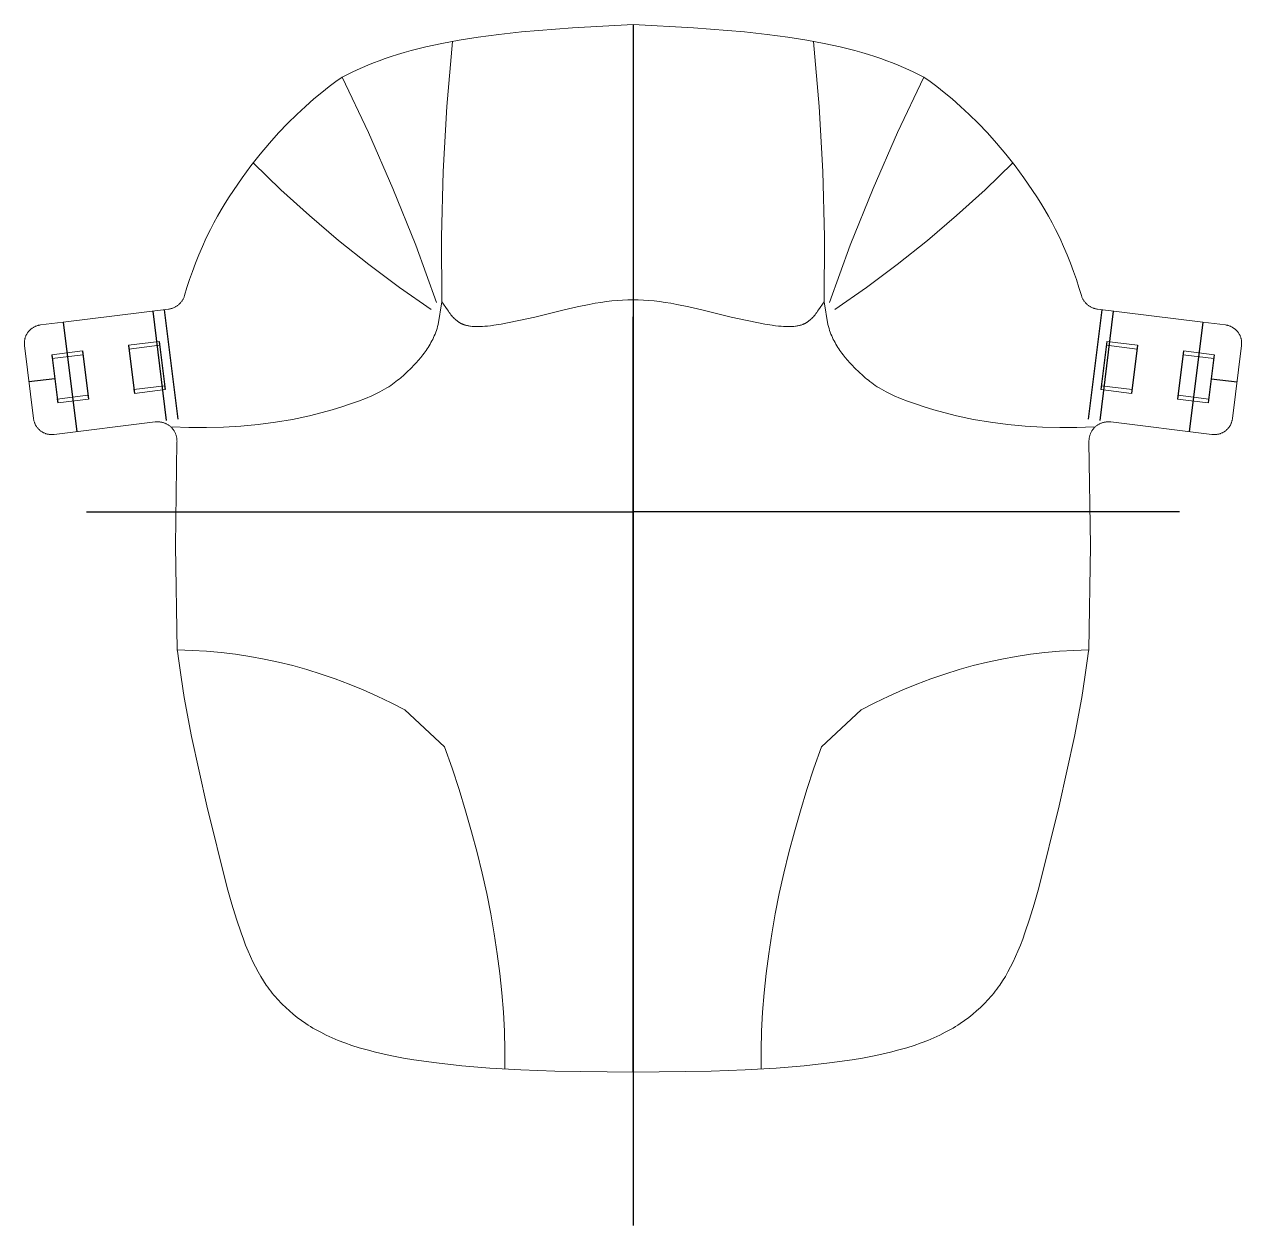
# Model space of a CAD drawing. Header units: millimetres. Extents: x 3958 to 4577, y -3023 to -2712.
# Drawn here: x 3958.2 to 4273.4, y -3023 to -2711.9 of the extents above; entities that cross this region are included whole.
import ezdxf

# ---------------------------------------------------------------- set-up
doc = ezdxf.new("R2010")
doc.units = ezdxf.units.MM
doc.header["$MEASUREMENT"] = 0
doc.layers.add('Default', color=6, linetype='Continuous', true_color=0xff00ff)
for name, color, linetype, lineweight, true_color in [('Layer 01', 1, 'Continuous', 0, 0xff0000), ('Layer 02', 3, 'Continuous', 0, 0x00ff00), ('Layer 03', 4, 'Continuous', 0, 0x00ffff)]:
    doc.layers.add(name, color=color, linetype=linetype, lineweight=lineweight, true_color=true_color)

msp = doc.modelspace()

# ---------------------------------------------------------------- linework, layer by layer
at = {"layer": 'Default'}
for p, q in [((4115.8, -2711.93), (4115.8, -3022.99)), ((3994.45, -2785.81), (3997.95, -2814.17)), ((4237.15, -2785.81), (4233.64, -2814.17)), ((3991.46, -2786.18), (3994.96, -2814.54)), ((4115.8, -2983.27), (4115.8, -2787.67)), ((4240.14, -2786.18), (4236.63, -2814.54)), ((3968.31, -2789.04), (3971.82, -2817.4)), ((4263.28, -2789.04), (4259.78, -2817.4)), ((3985.17, -2795.01), (3986.72, -2807.5)), ((3993.11, -2794.03), (3994.66, -2806.52)), ((4238.48, -2794.03), (4236.94, -2806.52)), ((4246.42, -2795.01), (4244.88, -2807.5)), ((3965.32, -2797.47), (3966.87, -2809.95)), ((3973.26, -2796.48), (3974.81, -2808.97)), ((4258.33, -2796.48), (4256.79, -2808.97)), ((4266.27, -2797.47), (4264.73, -2809.95)), ((3966.1, -2803.71), (3959.43, -2804.53)), ((4265.5, -2803.71), (4272.17, -2804.53)), ((3974.35, -2838.14), (4115.8, -2838.14)), ((3996.37, -2838.14), (4115.8, -2838.14)), ((4257.25, -2838.14), (4115.8, -2838.14)), ((4235.22, -2838.14), (4115.8, -2838.14))]:
    msp.add_line(p, q, dxfattribs=at)
at = {"layer": 'Layer 01'}
for p, q in [((4069.08, -2716.36), (4067.63, -2733.18)), ((4162.52, -2716.36), (4163.97, -2733.18)), ((4047.31, -2739.92), (4040.49, -2725.64)), ((4184.29, -2739.92), (4191.11, -2725.64)), ((4067.63, -2733.18), (4066.68, -2750.03)), ((4163.97, -2733.18), (4164.92, -2750.03)), ((4053.66, -2754.42), (4047.31, -2739.92)), ((4177.94, -2754.42), (4184.29, -2739.92)), ((4017.49, -2747.81), (4024.64, -2754.74)), ((4214.11, -2747.81), (4206.95, -2754.74)), ((4066.68, -2750.03), (4066.22, -2766.91)), ((4164.92, -2750.03), (4165.37, -2766.91)), ((4024.64, -2754.74), (4032.01, -2761.44)), ((4059.54, -2769.11), (4053.66, -2754.42)), ((4172.05, -2769.11), (4177.94, -2754.42)), ((4206.95, -2754.74), (4199.58, -2761.44)), ((4032.01, -2761.44), (4039.59, -2767.9)), ((4199.58, -2761.44), (4192.01, -2767.9)), ((4066.22, -2766.91), (4066.27, -2783.79)), ((4165.37, -2766.91), (4165.32, -2783.79)), ((4039.59, -2767.9), (4047.37, -2774.12)), ((4064.95, -2783.98), (4059.54, -2769.11)), ((4166.64, -2783.98), (4172.05, -2769.11)), ((4192.01, -2767.9), (4184.22, -2774.12)), ((4047.37, -2774.12), (4055.35, -2780.09)), ((4184.22, -2774.12), (4176.25, -2780.09)), ((4055.35, -2780.09), (4063.51, -2785.8)), ((4176.25, -2780.09), (4168.09, -2785.8)), ((4065.35, -2789.69), (4066.27, -2783.79)), ((4067.81, -2785.88), (4066.27, -2783.79)), ((4097.94, -2785.86), (4090.42, -2787.79)), ((4101.31, -2785.08), (4097.94, -2785.86)), ((4104.47, -2784.43), (4101.31, -2785.08)), ((4105.98, -2784.15), (4104.47, -2784.43)), ((4107.46, -2783.91), (4105.98, -2784.15)), ((4108.91, -2783.71), (4107.46, -2783.91)), ((4110.32, -2783.54), (4108.91, -2783.71)), ((4111.72, -2783.41), (4110.32, -2783.54)), ((4113.09, -2783.32), (4111.72, -2783.41)), ((4114.45, -2783.26), (4113.09, -2783.32)), ((4115.8, -2783.24), (4114.45, -2783.26)), ((4117.15, -2783.26), (4115.8, -2783.24)), ((4118.51, -2783.32), (4117.15, -2783.26)), ((4119.88, -2783.41), (4118.51, -2783.32)), ((4121.27, -2783.54), (4119.88, -2783.41)), ((4122.69, -2783.71), (4121.27, -2783.54)), ((4124.13, -2783.91), (4122.69, -2783.71)), ((4125.61, -2784.15), (4124.13, -2783.91)), ((4127.13, -2784.43), (4125.61, -2784.15)), ((4130.29, -2785.08), (4127.13, -2784.43)), ((4133.66, -2785.86), (4130.29, -2785.08)), ((4141.18, -2787.79), (4133.66, -2785.86)), ((4163.78, -2785.88), (4165.32, -2783.79)), ((4166.24, -2789.69), (4165.32, -2783.79)), ((4068.03, -2786.21), (4067.81, -2785.88)), ((4068.24, -2786.53), (4068.03, -2786.21)), ((4068.45, -2786.83), (4068.24, -2786.53)), ((4068.67, -2787.11), (4068.45, -2786.83)), ((4068.88, -2787.38), (4068.67, -2787.11)), ((4069.1, -2787.63), (4068.88, -2787.38)), ((4069.31, -2787.86), (4069.1, -2787.63)), ((4069.52, -2788.08), (4069.31, -2787.86)), ((4069.73, -2788.28), (4069.52, -2788.08)), ((4069.84, -2788.38), (4069.73, -2788.28)), ((4069.95, -2788.47), (4069.84, -2788.38)), ((4070.05, -2788.56), (4069.95, -2788.47)), ((4070.16, -2788.65), (4070.05, -2788.56)), ((4070.27, -2788.73), (4070.16, -2788.65)), ((4070.37, -2788.81), (4070.27, -2788.73)), ((4070.48, -2788.89), (4070.37, -2788.81)), ((4070.58, -2788.96), (4070.48, -2788.89)), ((4070.69, -2789.03), (4070.58, -2788.96)), ((4090.42, -2787.79), (4081.67, -2789.53)), ((4149.93, -2789.53), (4141.18, -2787.79)), ((4161.01, -2788.96), (4160.91, -2789.03)), ((4161.12, -2788.89), (4161.01, -2788.96)), ((4161.22, -2788.81), (4161.12, -2788.89)), ((4161.33, -2788.73), (4161.22, -2788.81)), ((4161.44, -2788.65), (4161.33, -2788.73)), ((4161.54, -2788.56), (4161.44, -2788.65)), ((4161.65, -2788.47), (4161.54, -2788.56)), ((4161.76, -2788.38), (4161.65, -2788.47)), ((4161.86, -2788.28), (4161.76, -2788.38)), ((4162.07, -2788.08), (4161.86, -2788.28)), ((4162.29, -2787.86), (4162.07, -2788.08)), ((4162.5, -2787.63), (4162.29, -2787.86)), ((4162.71, -2787.38), (4162.5, -2787.63)), ((4162.93, -2787.11), (4162.71, -2787.38)), ((4163.14, -2786.83), (4162.93, -2787.11)), ((4163.35, -2786.53), (4163.14, -2786.83)), ((4163.57, -2786.21), (4163.35, -2786.53)), ((4163.78, -2785.88), (4163.57, -2786.21)), ((4064.35, -2792.59), (4064.54, -2792.13)), ((4064.54, -2792.13), (4064.72, -2791.67)), ((4064.72, -2791.67), (4064.9, -2791.19)), ((4064.9, -2791.19), (4065.06, -2790.7)), ((4065.06, -2790.7), (4065.21, -2790.2)), ((4065.21, -2790.2), (4065.35, -2789.69)), ((4070.8, -2789.1), (4070.69, -2789.03)), ((4070.9, -2789.17), (4070.8, -2789.1)), ((4071.01, -2789.23), (4070.9, -2789.17)), ((4071.11, -2789.29), (4071.01, -2789.23)), ((4071.22, -2789.35), (4071.11, -2789.29)), ((4071.33, -2789.4), (4071.22, -2789.35)), ((4071.43, -2789.45), (4071.33, -2789.4)), ((4071.54, -2789.5), (4071.43, -2789.45)), ((4071.64, -2789.55), (4071.54, -2789.5)), ((4071.75, -2789.6), (4071.64, -2789.55)), ((4071.85, -2789.64), (4071.75, -2789.6)), ((4071.96, -2789.68), (4071.85, -2789.64)), ((4072.06, -2789.72), (4071.96, -2789.68)), ((4072.28, -2789.79), (4072.06, -2789.72)), ((4072.49, -2789.85), (4072.28, -2789.79)), ((4072.7, -2789.9), (4072.49, -2789.85)), ((4072.91, -2789.95), (4072.7, -2789.9)), ((4073.12, -2789.99), (4072.91, -2789.95)), ((4073.33, -2790.03), (4073.12, -2789.99)), ((4073.54, -2790.06), (4073.33, -2790.03)), ((4073.74, -2790.09), (4073.54, -2790.06)), ((4074.16, -2790.13), (4073.74, -2790.09)), ((4074.58, -2790.16), (4074.16, -2790.13)), ((4075.11, -2790.19), (4074.58, -2790.16)), ((4075.66, -2790.2), (4075.11, -2790.19)), ((4076.22, -2790.19), (4075.66, -2790.2)), ((4076.82, -2790.17), (4076.22, -2790.19)), ((4077.45, -2790.12), (4076.82, -2790.17)), ((4078.14, -2790.05), (4077.45, -2790.12)), ((4078.9, -2789.96), (4078.14, -2790.05)), ((4079.73, -2789.85), (4078.9, -2789.96)), ((4081.67, -2789.53), (4079.73, -2789.85)), ((4151.86, -2789.85), (4149.93, -2789.53)), ((4152.7, -2789.96), (4151.86, -2789.85)), ((4153.45, -2790.05), (4152.7, -2789.96)), ((4154.14, -2790.12), (4153.45, -2790.05)), ((4154.78, -2790.17), (4154.14, -2790.12)), ((4155.38, -2790.19), (4154.78, -2790.17)), ((4155.94, -2790.2), (4155.38, -2790.19)), ((4156.48, -2790.19), (4155.94, -2790.2)), ((4157.02, -2790.16), (4156.48, -2790.19)), ((4157.43, -2790.13), (4157.02, -2790.16)), ((4157.85, -2790.09), (4157.43, -2790.13)), ((4158.06, -2790.06), (4157.85, -2790.09)), ((4158.27, -2790.03), (4158.06, -2790.06)), ((4158.48, -2789.99), (4158.27, -2790.03)), ((4158.69, -2789.95), (4158.48, -2789.99)), ((4158.9, -2789.9), (4158.69, -2789.95)), ((4159.11, -2789.85), (4158.9, -2789.9)), ((4159.32, -2789.79), (4159.11, -2789.85)), ((4159.53, -2789.72), (4159.32, -2789.79)), ((4159.64, -2789.68), (4159.53, -2789.72)), ((4159.74, -2789.64), (4159.64, -2789.68)), ((4159.85, -2789.6), (4159.74, -2789.64)), ((4159.95, -2789.55), (4159.85, -2789.6)), ((4160.06, -2789.5), (4159.95, -2789.55)), ((4160.16, -2789.45), (4160.06, -2789.5)), ((4160.27, -2789.4), (4160.16, -2789.45)), ((4160.38, -2789.35), (4160.27, -2789.4)), ((4160.48, -2789.29), (4160.38, -2789.35)), ((4160.59, -2789.23), (4160.48, -2789.29)), ((4160.69, -2789.17), (4160.59, -2789.23)), ((4160.8, -2789.1), (4160.69, -2789.17)), ((4160.91, -2789.03), (4160.8, -2789.1)), ((4166.38, -2790.2), (4166.24, -2789.69)), ((4166.54, -2790.7), (4166.38, -2790.2)), ((4166.7, -2791.19), (4166.54, -2790.7)), ((4166.87, -2791.67), (4166.7, -2791.19)), ((4167.05, -2792.13), (4166.87, -2791.67)), ((4167.25, -2792.59), (4167.05, -2792.13)), ((4062.77, -2795.57), (4063.02, -2795.17)), ((4063.02, -2795.17), (4063.26, -2794.76)), ((4063.26, -2794.76), (4063.49, -2794.35)), ((4063.49, -2794.35), (4063.72, -2793.92)), ((4063.72, -2793.92), (4063.94, -2793.49)), ((4063.94, -2793.49), (4064.15, -2793.05)), ((4064.15, -2793.05), (4064.35, -2792.59)), ((4167.45, -2793.05), (4167.25, -2792.59)), ((4167.66, -2793.49), (4167.45, -2793.05)), ((4167.88, -2793.92), (4167.66, -2793.49)), ((4168.1, -2794.35), (4167.88, -2793.92)), ((4168.34, -2794.76), (4168.1, -2794.35)), ((4168.58, -2795.17), (4168.34, -2794.76)), ((4168.83, -2795.57), (4168.58, -2795.17)), ((4060.27, -2798.88), (4060.86, -2798.19)), ((4060.86, -2798.19), (4061.43, -2797.47)), ((4061.43, -2797.47), (4061.71, -2797.11)), ((4061.71, -2797.11), (4061.98, -2796.73)), ((4061.98, -2796.73), (4062.25, -2796.35)), ((4062.25, -2796.35), (4062.51, -2795.97)), ((4062.51, -2795.97), (4062.77, -2795.57)), ((4169.08, -2795.97), (4168.83, -2795.57)), ((4169.34, -2796.35), (4169.08, -2795.97)), ((4169.61, -2796.73), (4169.34, -2796.35)), ((4169.89, -2797.11), (4169.61, -2796.73)), ((4170.17, -2797.47), (4169.89, -2797.11)), ((4170.74, -2798.19), (4170.17, -2797.47)), ((4171.33, -2798.88), (4170.74, -2798.19)), ((4057.17, -2802.06), (4058.43, -2800.83)), ((4058.43, -2800.83), (4059.05, -2800.2)), ((4059.05, -2800.2), (4059.67, -2799.55)), ((4059.67, -2799.55), (4060.27, -2798.88)), ((4171.93, -2799.55), (4171.33, -2798.88)), ((4172.54, -2800.2), (4171.93, -2799.55)), ((4173.17, -2800.83), (4172.54, -2800.2)), ((4174.43, -2802.06), (4173.17, -2800.83)), ((4053.55, -2805.09), (4054.01, -2804.76)), ((4054.01, -2804.76), (4054.44, -2804.43)), ((4054.44, -2804.43), (4054.86, -2804.1)), ((4054.86, -2804.1), (4055.27, -2803.77)), ((4055.27, -2803.77), (4055.66, -2803.43)), ((4055.66, -2803.43), (4056.43, -2802.75)), ((4056.43, -2802.75), (4057.17, -2802.06)), ((4175.17, -2802.75), (4174.43, -2802.06)), ((4175.93, -2803.43), (4175.17, -2802.75)), ((4176.33, -2803.77), (4175.93, -2803.43)), ((4176.73, -2804.1), (4176.33, -2803.77)), ((4177.15, -2804.43), (4176.73, -2804.1)), ((4177.59, -2804.76), (4177.15, -2804.43)), ((4178.05, -2805.09), (4177.59, -2804.76)), ((4048.15, -2808.09), (4048.9, -2807.75)), ((4048.9, -2807.75), (4049.6, -2807.41)), ((4049.6, -2807.41), (4050.26, -2807.08)), ((4050.26, -2807.08), (4050.88, -2806.74)), ((4050.88, -2806.74), (4051.48, -2806.41)), ((4051.48, -2806.41), (4052.04, -2806.08)), ((4052.04, -2806.08), (4052.57, -2805.75)), ((4052.57, -2805.75), (4053.07, -2805.42)), ((4053.07, -2805.42), (4053.55, -2805.09)), ((4178.53, -2805.42), (4178.05, -2805.09)), ((4179.03, -2805.75), (4178.53, -2805.42)), ((4179.56, -2806.08), (4179.03, -2805.75)), ((4180.12, -2806.41), (4179.56, -2806.08)), ((4180.71, -2806.74), (4180.12, -2806.41)), ((4181.34, -2807.08), (4180.71, -2806.74)), ((4182, -2807.41), (4181.34, -2807.08)), ((4182.7, -2807.75), (4182, -2807.41)), ((4183.44, -2808.09), (4182.7, -2807.75)), ((4037.91, -2811.71), (4040.43, -2810.94)), ((4040.43, -2810.94), (4042.69, -2810.2)), ((4042.69, -2810.2), (4044.72, -2809.48)), ((4044.72, -2809.48), (4046.53, -2808.78)), ((4046.53, -2808.78), (4048.15, -2808.09)), ((4185.06, -2808.78), (4183.44, -2808.09)), ((4186.88, -2809.48), (4185.06, -2808.78)), ((4188.91, -2810.2), (4186.88, -2809.48)), ((4191.17, -2810.94), (4188.91, -2810.2)), ((4193.68, -2811.71), (4191.17, -2810.94)), ((4023.21, -2814.94), (4027.64, -2814.21)), ((4027.64, -2814.21), (4032.04, -2813.33)), ((4032.04, -2813.33), (4037.91, -2811.71)), ((4199.56, -2813.33), (4193.68, -2811.71)), ((4203.96, -2814.21), (4199.56, -2813.33)), ((4208.38, -2814.94), (4203.96, -2814.21)), ((3996.37, -2816.13), (4000.85, -2816.31)), ((4000.85, -2816.31), (4005.34, -2816.34)), ((4005.34, -2816.34), (4009.82, -2816.21)), ((4009.82, -2816.21), (4014.3, -2815.94)), ((4014.3, -2815.94), (4018.77, -2815.51)), ((4018.77, -2815.51), (4023.21, -2814.94)), ((4212.83, -2815.51), (4208.38, -2814.94)), ((4217.3, -2815.94), (4212.83, -2815.51)), ((4221.77, -2816.21), (4217.3, -2815.94)), ((4226.26, -2816.34), (4221.77, -2816.21)), ((4230.74, -2816.31), (4226.26, -2816.34)), ((4235.22, -2816.13), (4230.74, -2816.31)), ((4001.63, -2874.03), (3997.86, -2873.93)), ((4005.4, -2874.25), (4001.63, -2874.03)), ((4226.2, -2874.25), (4229.96, -2874.03)), ((4229.96, -2874.03), (4233.74, -2873.93)), ((4009.15, -2874.59), (4005.4, -2874.25)), ((4012.88, -2875.03), (4009.15, -2874.59)), ((4016.61, -2875.6), (4012.88, -2875.03)), ((4020.32, -2876.28), (4016.61, -2875.6)), ((4024.02, -2877.07), (4020.32, -2876.28)), ((4027.71, -2877.98), (4024.02, -2877.07)), ((4203.89, -2877.98), (4207.58, -2877.07)), ((4207.58, -2877.07), (4211.27, -2876.28)), ((4211.27, -2876.28), (4214.99, -2875.6)), ((4214.99, -2875.6), (4218.71, -2875.03)), ((4218.71, -2875.03), (4222.45, -2874.59)), ((4222.45, -2874.59), (4226.2, -2874.25)), ((4031.38, -2879.01), (4027.71, -2877.98)), ((4035.04, -2880.15), (4031.38, -2879.01)), ((4038.69, -2881.4), (4035.04, -2880.15)), ((4192.9, -2881.4), (4196.55, -2880.15)), ((4196.55, -2880.15), (4200.21, -2879.01)), ((4200.21, -2879.01), (4203.89, -2877.98)), ((4042.33, -2882.77), (4038.69, -2881.4)), ((4045.96, -2884.26), (4042.33, -2882.77)), ((4185.64, -2884.26), (4189.26, -2882.77)), ((4189.26, -2882.77), (4192.9, -2881.4)), ((4049.57, -2885.86), (4045.96, -2884.26)), ((4053.17, -2887.57), (4049.57, -2885.86)), ((4178.43, -2887.57), (4182.03, -2885.86)), ((4182.03, -2885.86), (4185.64, -2884.26)), ((4056.75, -2889.4), (4053.17, -2887.57)), ((4056.75, -2889.4), (4066.99, -2898.98)), ((4164.6, -2898.98), (4174.84, -2889.4)), ((4174.84, -2889.4), (4178.43, -2887.57)), ((4068.94, -2904.55), (4066.99, -2898.98)), ((4162.65, -2904.55), (4164.6, -2898.98)), ((4070.76, -2910.08), (4068.94, -2904.55)), ((4160.83, -2910.08), (4162.65, -2904.55)), ((4072.45, -2915.56), (4070.76, -2910.08)), ((4159.14, -2915.56), (4160.83, -2910.08)), ((4074.02, -2920.99), (4072.45, -2915.56)), ((4157.58, -2920.99), (4159.14, -2915.56)), ((4075.45, -2926.37), (4074.02, -2920.99)), ((4156.15, -2926.37), (4157.58, -2920.99)), ((4076.75, -2931.7), (4075.45, -2926.37)), ((4154.85, -2931.7), (4156.15, -2926.37)), ((4077.92, -2936.99), (4076.75, -2931.7)), ((4153.67, -2936.99), (4154.85, -2931.7)), ((4078.97, -2942.23), (4077.92, -2936.99)), ((4152.63, -2942.23), (4153.67, -2936.99)), ((4079.88, -2947.42), (4078.97, -2942.23)), ((4151.72, -2947.42), (4152.63, -2942.23)), ((4080.66, -2952.57), (4079.88, -2947.42)), ((4150.93, -2952.57), (4151.72, -2947.42)), ((4081.32, -2957.66), (4080.66, -2952.57)), ((4150.28, -2957.66), (4150.93, -2952.57)), ((4081.84, -2962.71), (4081.32, -2957.66)), ((4149.75, -2962.71), (4150.28, -2957.66)), ((4082.24, -2967.71), (4081.84, -2962.71)), ((4149.36, -2967.71), (4149.75, -2962.71)), ((4082.51, -2972.67), (4082.24, -2967.71)), ((4149.09, -2972.67), (4149.36, -2967.71)), ((4082.64, -2977.57), (4082.51, -2972.67)), ((4148.95, -2977.57), (4149.09, -2972.67)), ((4082.65, -2982.43), (4082.64, -2977.57)), ((4148.94, -2982.43), (4148.95, -2977.57))]:
    msp.add_line(p, q, dxfattribs=at)
at = {"layer": 'Layer 02'}
for p, q in [((4100.17, -2712.79), (4086.91, -2713.91)), ((4115.8, -2711.93), (4100.17, -2712.79)), ((4131.42, -2712.79), (4115.8, -2711.93)), ((4144.68, -2713.91), (4131.42, -2712.79)), ((4070.82, -2716.05), (4066.31, -2716.88)), ((4075.73, -2715.28), (4070.82, -2716.05)), ((4081.08, -2714.56), (4075.73, -2715.28)), ((4086.91, -2713.91), (4081.08, -2714.56)), ((4150.52, -2714.56), (4144.68, -2713.91)), ((4155.87, -2715.28), (4150.52, -2714.56)), ((4160.78, -2716.05), (4155.87, -2715.28)), ((4165.28, -2716.88), (4160.78, -2716.05)), ((4056.59, -2719.23), (4054.87, -2719.74)), ((4058.38, -2718.73), (4056.59, -2719.23)), ((4062.18, -2717.78), (4058.38, -2718.73)), ((4066.31, -2716.88), (4062.18, -2717.78)), ((4169.42, -2717.78), (4165.28, -2716.88)), ((4173.22, -2718.73), (4169.42, -2717.78)), ((4175.01, -2719.23), (4173.22, -2718.73)), ((4176.73, -2719.74), (4175.01, -2719.23)), ((4047.16, -2722.52), (4045.76, -2723.11)), ((4048.6, -2721.93), (4047.16, -2722.52)), ((4050.09, -2721.36), (4048.6, -2721.93)), ((4051.62, -2720.81), (4050.09, -2721.36)), ((4053.22, -2720.27), (4051.62, -2720.81)), ((4054.87, -2719.74), (4053.22, -2720.27)), ((4178.38, -2720.27), (4176.73, -2719.74)), ((4179.97, -2720.81), (4178.38, -2720.27)), ((4181.51, -2721.36), (4179.97, -2720.81)), ((4183, -2721.93), (4181.51, -2721.36)), ((4184.44, -2722.52), (4183, -2721.93)), ((4185.84, -2723.11), (4184.44, -2722.52)), ((4040.49, -2725.64), (4038.9, -2726.74)), ((4043.07, -2724.35), (4040.49, -2725.64)), ((4044.4, -2723.72), (4043.07, -2724.35)), ((4045.76, -2723.11), (4044.4, -2723.72)), ((4187.2, -2723.72), (4185.84, -2723.11)), ((4188.53, -2724.35), (4187.2, -2723.72)), ((4191.11, -2725.64), (4188.53, -2724.35)), ((4192.7, -2726.74), (4191.11, -2725.64)), ((4037.13, -2728.04), (4035.21, -2729.55)), ((4038.9, -2726.74), (4037.13, -2728.04)), ((4194.46, -2728.04), (4192.7, -2726.74)), ((4196.38, -2729.55), (4194.46, -2728.04)), ((4033.16, -2731.25), (4031, -2733.16)), ((4035.21, -2729.55), (4033.16, -2731.25)), ((4198.44, -2731.25), (4196.38, -2729.55)), ((4200.6, -2733.16), (4198.44, -2731.25)), ((4028.74, -2735.26), (4026.42, -2737.55)), ((4031, -2733.16), (4028.74, -2735.26)), ((4202.85, -2735.26), (4200.6, -2733.16)), ((4205.18, -2737.55), (4202.85, -2735.26)), ((4026.42, -2737.55), (4024.05, -2740.04)), ((4207.55, -2740.04), (4205.18, -2737.55)), ((4024.05, -2740.04), (4021.65, -2742.73)), ((4209.94, -2742.73), (4207.55, -2740.04)), ((4021.65, -2742.73), (4019.26, -2745.58)), ((4212.34, -2745.58), (4209.94, -2742.73)), ((4019.26, -2745.58), (4016.89, -2748.58)), ((4214.7, -2748.58), (4212.34, -2745.58)), ((4016.89, -2748.58), (4014.58, -2751.71)), ((4217.02, -2751.71), (4214.7, -2748.58)), ((4014.58, -2751.71), (4012.35, -2754.94)), ((4219.25, -2754.94), (4217.02, -2751.71)), ((4011.27, -2756.59), (4010.22, -2758.26)), ((4012.35, -2754.94), (4011.27, -2756.59)), ((4220.33, -2756.59), (4219.25, -2754.94)), ((4221.38, -2758.26), (4220.33, -2756.59)), ((4009.2, -2759.94), (4008.23, -2761.64)), ((4010.22, -2758.26), (4009.2, -2759.94)), ((4222.39, -2759.94), (4221.38, -2758.26)), ((4223.37, -2761.64), (4222.39, -2759.94)), ((4007.29, -2763.34), (4006.39, -2765.05)), ((4008.23, -2761.64), (4007.29, -2763.34)), ((4224.31, -2763.34), (4223.37, -2761.64)), ((4225.21, -2765.05), (4224.31, -2763.34)), ((4006.39, -2765.05), (4005.32, -2767.24)), ((4226.28, -2767.24), (4225.21, -2765.05)), ((4004.31, -2769.43), (4003.38, -2771.61)), ((4005.32, -2767.24), (4004.31, -2769.43)), ((4227.28, -2769.43), (4226.28, -2767.24)), ((4228.21, -2771.61), (4227.28, -2769.43)), ((4003.38, -2771.61), (4002.52, -2773.77)), ((4229.08, -2773.77), (4228.21, -2771.61)), ((4001.73, -2775.91), (4001, -2778.02)), ((4002.52, -2773.77), (4001.73, -2775.91)), ((4229.87, -2775.91), (4229.08, -2773.77)), ((4230.6, -2778.02), (4229.87, -2775.91)), ((4001, -2778.02), (4000.33, -2780.08)), ((4231.26, -2780.08), (4230.6, -2778.02)), ((3999.56, -2782.58), (3999.5, -2782.74)), ((3999.62, -2782.42), (3999.56, -2782.58)), ((3999.68, -2782.26), (3999.62, -2782.42)), ((3999.73, -2782.1), (3999.68, -2782.26)), ((4000.33, -2780.08), (3999.73, -2782.1)), ((4231.87, -2782.1), (4231.26, -2780.08)), ((4231.92, -2782.26), (4231.87, -2782.1)), ((4231.97, -2782.42), (4231.92, -2782.26)), ((4232.03, -2782.58), (4231.97, -2782.42)), ((4232.1, -2782.74), (4232.03, -2782.58)), ((3995.54, -2785.67), (3968.31, -2789.04)), ((3995.71, -2785.65), (3995.54, -2785.67)), ((3995.88, -2785.62), (3995.71, -2785.65)), ((3996.05, -2785.59), (3995.88, -2785.62)), ((3996.21, -2785.54), (3996.05, -2785.59)), ((3996.38, -2785.5), (3996.21, -2785.54)), ((3996.54, -2785.44), (3996.38, -2785.5)), ((3996.7, -2785.39), (3996.54, -2785.44)), ((3996.86, -2785.32), (3996.7, -2785.39)), ((3997.02, -2785.25), (3996.86, -2785.32)), ((3997.17, -2785.18), (3997.02, -2785.25)), ((3997.33, -2785.1), (3997.17, -2785.18)), ((3997.47, -2785.01), (3997.33, -2785.1)), ((3997.62, -2784.92), (3997.47, -2785.01)), ((3997.76, -2784.83), (3997.62, -2784.92)), ((3997.9, -2784.73), (3997.76, -2784.83)), ((3998.04, -2784.62), (3997.9, -2784.73)), ((3998.17, -2784.51), (3998.04, -2784.62)), ((3998.3, -2784.4), (3998.17, -2784.51)), ((3998.43, -2784.28), (3998.3, -2784.4)), ((3998.55, -2784.16), (3998.43, -2784.28)), ((3998.66, -2784.03), (3998.55, -2784.16)), ((3998.77, -2783.9), (3998.66, -2784.03)), ((3998.88, -2783.77), (3998.77, -2783.9)), ((3998.98, -2783.63), (3998.88, -2783.77)), ((3999.08, -2783.49), (3998.98, -2783.63)), ((3999.17, -2783.35), (3999.08, -2783.49)), ((3999.26, -2783.2), (3999.17, -2783.35)), ((3999.35, -2783.05), (3999.26, -2783.2)), ((3999.42, -2782.9), (3999.35, -2783.05)), ((3999.5, -2782.74), (3999.42, -2782.9)), ((4232.17, -2782.9), (4232.1, -2782.74)), ((4232.25, -2783.05), (4232.17, -2782.9)), ((4232.33, -2783.2), (4232.25, -2783.05)), ((4232.42, -2783.35), (4232.33, -2783.2)), ((4232.51, -2783.49), (4232.42, -2783.35)), ((4232.61, -2783.63), (4232.51, -2783.49)), ((4232.71, -2783.77), (4232.61, -2783.63)), ((4232.82, -2783.9), (4232.71, -2783.77)), ((4232.93, -2784.03), (4232.82, -2783.9)), ((4233.05, -2784.16), (4232.93, -2784.03)), ((4233.17, -2784.28), (4233.05, -2784.16)), ((4233.3, -2784.4), (4233.17, -2784.28)), ((4233.42, -2784.51), (4233.3, -2784.4)), ((4233.56, -2784.62), (4233.42, -2784.51)), ((4233.69, -2784.73), (4233.56, -2784.62)), ((4233.83, -2784.83), (4233.69, -2784.73)), ((4233.98, -2784.92), (4233.83, -2784.83)), ((4234.12, -2785.01), (4233.98, -2784.92)), ((4234.27, -2785.1), (4234.12, -2785.01)), ((4234.42, -2785.18), (4234.27, -2785.1)), ((4234.58, -2785.25), (4234.42, -2785.18)), ((4234.73, -2785.32), (4234.58, -2785.25)), ((4234.89, -2785.39), (4234.73, -2785.32)), ((4235.06, -2785.44), (4234.89, -2785.39)), ((4235.22, -2785.5), (4235.06, -2785.44)), ((4235.38, -2785.54), (4235.22, -2785.5)), ((4235.55, -2785.59), (4235.38, -2785.54)), ((4235.72, -2785.62), (4235.55, -2785.59)), ((4235.89, -2785.65), (4235.72, -2785.62)), ((4236.06, -2785.67), (4235.89, -2785.65)), ((4263.28, -2789.04), (4236.06, -2785.67)), ((3958.87, -2792.11), (3958.79, -2792.25)), ((3958.95, -2791.97), (3958.87, -2792.11)), ((3959.04, -2791.83), (3958.95, -2791.97)), ((3959.13, -2791.7), (3959.04, -2791.83)), ((3959.23, -2791.57), (3959.13, -2791.7)), ((3959.33, -2791.44), (3959.23, -2791.57)), ((3959.44, -2791.32), (3959.33, -2791.44)), ((3959.55, -2791.2), (3959.44, -2791.32)), ((3959.67, -2791.08), (3959.55, -2791.2)), ((3959.79, -2790.97), (3959.67, -2791.08)), ((3959.91, -2790.86), (3959.79, -2790.97)), ((3960.03, -2790.76), (3959.91, -2790.86)), ((3960.16, -2790.66), (3960.03, -2790.76)), ((3960.29, -2790.57), (3960.16, -2790.66)), ((3960.43, -2790.48), (3960.29, -2790.57)), ((3960.57, -2790.39), (3960.43, -2790.48)), ((3960.71, -2790.31), (3960.57, -2790.39)), ((3960.85, -2790.24), (3960.71, -2790.31)), ((3961, -2790.17), (3960.85, -2790.24)), ((3961.15, -2790.1), (3961, -2790.17)), ((3961.3, -2790.04), (3961.15, -2790.1)), ((3961.45, -2789.99), (3961.3, -2790.04)), ((3961.61, -2789.94), (3961.45, -2789.99)), ((3961.77, -2789.89), (3961.61, -2789.94)), ((3961.92, -2789.85), (3961.77, -2789.89)), ((3962.08, -2789.82), (3961.92, -2789.85)), ((3962.24, -2789.79), (3962.08, -2789.82)), ((3962.4, -2789.77), (3962.24, -2789.79)), ((3968.31, -2789.04), (3962.4, -2789.77)), ((4269.19, -2789.77), (4263.28, -2789.04)), ((4269.35, -2789.79), (4269.19, -2789.77)), ((4269.51, -2789.82), (4269.35, -2789.79)), ((4269.67, -2789.85), (4269.51, -2789.82)), ((4269.83, -2789.89), (4269.67, -2789.85)), ((4269.99, -2789.94), (4269.83, -2789.89)), ((4270.14, -2789.99), (4269.99, -2789.94)), ((4270.29, -2790.04), (4270.14, -2789.99)), ((4270.45, -2790.1), (4270.29, -2790.04)), ((4270.59, -2790.17), (4270.45, -2790.1)), ((4270.74, -2790.24), (4270.59, -2790.17)), ((4270.89, -2790.31), (4270.74, -2790.24)), ((4271.03, -2790.39), (4270.89, -2790.31)), ((4271.17, -2790.48), (4271.03, -2790.39)), ((4271.3, -2790.57), (4271.17, -2790.48)), ((4271.43, -2790.66), (4271.3, -2790.57)), ((4271.56, -2790.76), (4271.43, -2790.66)), ((4271.69, -2790.86), (4271.56, -2790.76)), ((4271.81, -2790.97), (4271.69, -2790.86)), ((4271.93, -2791.08), (4271.81, -2790.97)), ((4272.04, -2791.2), (4271.93, -2791.08)), ((4272.15, -2791.32), (4272.04, -2791.2)), ((4272.26, -2791.44), (4272.15, -2791.32)), ((4272.36, -2791.57), (4272.26, -2791.44)), ((4272.46, -2791.7), (4272.36, -2791.57)), ((4272.55, -2791.83), (4272.46, -2791.7)), ((4272.64, -2791.97), (4272.55, -2791.83)), ((4272.73, -2792.11), (4272.64, -2791.97)), ((4272.81, -2792.25), (4272.73, -2792.11)), ((3958.24, -2794.11), (3958.23, -2794.27)), ((3958.23, -2794.27), (3958.23, -2794.43)), ((3958.23, -2794.43), (3958.23, -2794.59)), ((3958.23, -2794.59), (3958.23, -2794.76)), ((3958.23, -2794.76), (3958.24, -2794.92)), ((3958.26, -2793.94), (3958.24, -2794.11)), ((3958.24, -2794.92), (3958.26, -2795.08)), ((3958.28, -2793.78), (3958.26, -2793.94)), ((3958.26, -2795.08), (3960.6, -2813.99)), ((3958.31, -2793.62), (3958.28, -2793.78)), ((3958.34, -2793.46), (3958.31, -2793.62)), ((3958.38, -2793.31), (3958.34, -2793.46)), ((3958.42, -2793.15), (3958.38, -2793.31)), ((3958.47, -2792.99), (3958.42, -2793.15)), ((3958.52, -2792.84), (3958.47, -2792.99)), ((3958.58, -2792.69), (3958.52, -2792.84)), ((3958.65, -2792.54), (3958.58, -2792.69)), ((3958.72, -2792.39), (3958.65, -2792.54)), ((3958.79, -2792.25), (3958.72, -2792.39)), ((4271, -2813.99), (4273.33, -2795.08)), ((4272.88, -2792.39), (4272.81, -2792.25)), ((4272.95, -2792.54), (4272.88, -2792.39)), ((4273.01, -2792.69), (4272.95, -2792.54)), ((4273.07, -2792.84), (4273.01, -2792.69)), ((4273.13, -2792.99), (4273.07, -2792.84)), ((4273.18, -2793.15), (4273.13, -2792.99)), ((4273.22, -2793.31), (4273.18, -2793.15)), ((4273.26, -2793.46), (4273.22, -2793.31)), ((4273.29, -2793.62), (4273.26, -2793.46)), ((4273.32, -2793.78), (4273.29, -2793.62)), ((4273.34, -2793.94), (4273.32, -2793.78)), ((4273.33, -2795.08), (4273.35, -2794.92)), ((4273.35, -2794.11), (4273.34, -2793.94)), ((4273.37, -2794.27), (4273.35, -2794.11)), ((4273.35, -2794.92), (4273.36, -2794.76)), ((4273.36, -2794.76), (4273.37, -2794.59)), ((4273.37, -2794.43), (4273.37, -2794.27)), ((4273.37, -2794.59), (4273.37, -2794.43)), ((3960.6, -2813.99), (3960.62, -2814.15)), ((3960.62, -2814.15), (3960.65, -2814.31)), ((4270.95, -2814.31), (4270.98, -2814.15)), ((4270.98, -2814.15), (4271, -2813.99)), ((3960.65, -2814.31), (3960.68, -2814.47)), ((3960.68, -2814.47), (3960.72, -2814.63)), ((3960.72, -2814.63), (3960.77, -2814.78)), ((3960.77, -2814.78), (3960.82, -2814.94)), ((3960.82, -2814.94), (3960.87, -2815.09)), ((3960.87, -2815.09), (3960.93, -2815.24)), ((3960.93, -2815.24), (3961, -2815.39)), ((3961, -2815.39), (3961.07, -2815.54)), ((3961.07, -2815.54), (3961.14, -2815.68)), ((3961.14, -2815.68), (3961.22, -2815.82)), ((3961.22, -2815.82), (3961.31, -2815.96)), ((3961.31, -2815.96), (3961.4, -2816.1)), ((3961.4, -2816.1), (3961.49, -2816.23)), ((3961.49, -2816.23), (3961.59, -2816.36)), ((3961.59, -2816.36), (3961.69, -2816.48)), ((3961.69, -2816.48), (3961.8, -2816.61)), ((3961.8, -2816.61), (3961.91, -2816.72)), ((3961.91, -2816.72), (3962.03, -2816.84)), ((3962.03, -2816.84), (3962.15, -2816.95)), ((3962.15, -2816.95), (3962.27, -2817.06)), ((3962.27, -2817.06), (3962.4, -2817.16)), ((3962.4, -2817.16), (3962.53, -2817.26)), ((3962.53, -2817.26), (3962.66, -2817.35)), ((3962.66, -2817.35), (3962.8, -2817.44)), ((3965.91, -2818.13), (3992.13, -2814.89)), ((3992.13, -2814.89), (3992.31, -2814.87)), ((3992.31, -2814.87), (3992.48, -2814.86)), ((3992.48, -2814.86), (3992.65, -2814.85)), ((3992.65, -2814.85), (3992.82, -2814.85)), ((3992.82, -2814.85), (3992.99, -2814.86)), ((3992.99, -2814.86), (3993.17, -2814.87)), ((3993.17, -2814.87), (3993.34, -2814.89)), ((3993.34, -2814.89), (3993.51, -2814.91)), ((3993.51, -2814.91), (3993.68, -2814.94)), ((3993.68, -2814.94), (3993.85, -2814.97)), ((3993.85, -2814.97), (3994.02, -2815.01)), ((3994.02, -2815.01), (3994.18, -2815.06)), ((3994.18, -2815.06), (3994.35, -2815.11)), ((3994.35, -2815.11), (3994.51, -2815.17)), ((3994.51, -2815.17), (3994.67, -2815.23)), ((3994.67, -2815.23), (3994.83, -2815.3)), ((3994.83, -2815.3), (3994.98, -2815.38)), ((3994.98, -2815.38), (3995.14, -2815.46)), ((3995.14, -2815.46), (3995.29, -2815.54)), ((3995.29, -2815.54), (3995.43, -2815.63)), ((3995.43, -2815.63), (3995.58, -2815.73)), ((3995.58, -2815.73), (3995.72, -2815.83)), ((3995.72, -2815.83), (3995.86, -2815.93)), ((3995.86, -2815.93), (3995.99, -2816.04)), ((3995.99, -2816.04), (3996.12, -2816.16)), ((3996.12, -2816.16), (3996.24, -2816.28)), ((3996.24, -2816.28), (3996.37, -2816.4)), ((3996.37, -2816.4), (3996.48, -2816.53)), ((3996.48, -2816.53), (3996.59, -2816.66)), ((3996.59, -2816.66), (3996.7, -2816.79)), ((3996.7, -2816.79), (3996.81, -2816.93)), ((3996.81, -2816.93), (3996.9, -2817.07)), ((3996.9, -2817.07), (3997, -2817.22)), ((3997, -2817.22), (3997.09, -2817.37)), ((3997.09, -2817.37), (3997.17, -2817.52)), ((4234.43, -2817.52), (4234.51, -2817.37)), ((4234.51, -2817.37), (4234.6, -2817.22)), ((4234.6, -2817.22), (4234.69, -2817.07)), ((4234.69, -2817.07), (4234.79, -2816.93)), ((4234.79, -2816.93), (4234.89, -2816.79)), ((4234.89, -2816.79), (4235, -2816.66)), ((4235, -2816.66), (4235.11, -2816.53)), ((4235.11, -2816.53), (4235.23, -2816.4)), ((4235.23, -2816.4), (4235.35, -2816.28)), ((4235.35, -2816.28), (4235.48, -2816.16)), ((4235.48, -2816.16), (4235.61, -2816.04)), ((4235.61, -2816.04), (4235.74, -2815.93)), ((4235.74, -2815.93), (4235.88, -2815.83)), ((4235.88, -2815.83), (4236.02, -2815.73)), ((4236.02, -2815.73), (4236.16, -2815.63)), ((4236.16, -2815.63), (4236.31, -2815.54)), ((4236.31, -2815.54), (4236.46, -2815.46)), ((4236.46, -2815.46), (4236.61, -2815.38)), ((4236.61, -2815.38), (4236.77, -2815.3)), ((4236.77, -2815.3), (4236.93, -2815.23)), ((4236.93, -2815.23), (4237.09, -2815.17)), ((4237.09, -2815.17), (4237.25, -2815.11)), ((4237.25, -2815.11), (4237.41, -2815.06)), ((4237.41, -2815.06), (4237.58, -2815.01)), ((4237.58, -2815.01), (4237.75, -2814.97)), ((4237.75, -2814.97), (4237.92, -2814.94)), ((4237.92, -2814.94), (4238.09, -2814.91)), ((4238.09, -2814.91), (4238.26, -2814.89)), ((4238.26, -2814.89), (4238.43, -2814.87)), ((4238.43, -2814.87), (4238.6, -2814.86)), ((4238.6, -2814.86), (4238.77, -2814.85)), ((4238.77, -2814.85), (4238.95, -2814.85)), ((4238.95, -2814.85), (4239.12, -2814.86)), ((4239.12, -2814.86), (4239.29, -2814.87)), ((4239.29, -2814.87), (4239.46, -2814.89)), ((4239.46, -2814.89), (4265.69, -2818.13)), ((4268.8, -2817.44), (4268.94, -2817.35)), ((4268.94, -2817.35), (4269.07, -2817.26)), ((4269.07, -2817.26), (4269.2, -2817.16)), ((4269.2, -2817.16), (4269.33, -2817.06)), ((4269.33, -2817.06), (4269.45, -2816.95)), ((4269.45, -2816.95), (4269.57, -2816.84)), ((4269.57, -2816.84), (4269.68, -2816.72)), ((4269.68, -2816.72), (4269.8, -2816.61)), ((4269.8, -2816.61), (4269.9, -2816.48)), ((4269.9, -2816.48), (4270.01, -2816.36)), ((4270.01, -2816.36), (4270.1, -2816.23)), ((4270.1, -2816.23), (4270.2, -2816.1)), ((4270.2, -2816.1), (4270.29, -2815.96)), ((4270.29, -2815.96), (4270.37, -2815.82)), ((4270.37, -2815.82), (4270.45, -2815.68)), ((4270.45, -2815.68), (4270.53, -2815.54)), ((4270.53, -2815.54), (4270.6, -2815.39)), ((4270.6, -2815.39), (4270.66, -2815.24)), ((4270.66, -2815.24), (4270.73, -2815.09)), ((4270.73, -2815.09), (4270.78, -2814.94)), ((4270.78, -2814.94), (4270.83, -2814.78)), ((4270.83, -2814.78), (4270.87, -2814.63)), ((4270.87, -2814.63), (4270.91, -2814.47)), ((4270.91, -2814.47), (4270.95, -2814.31)), ((3962.8, -2817.44), (3962.93, -2817.52)), ((3962.93, -2817.52), (3963.08, -2817.6)), ((3963.08, -2817.6), (3963.22, -2817.68)), ((3963.22, -2817.68), (3963.37, -2817.74)), ((3963.37, -2817.74), (3963.52, -2817.81)), ((3963.52, -2817.81), (3963.67, -2817.87)), ((3963.67, -2817.87), (3963.82, -2817.92)), ((3963.82, -2817.92), (3963.98, -2817.97)), ((3963.98, -2817.97), (3964.13, -2818.01)), ((3964.13, -2818.01), (3964.29, -2818.05)), ((3964.29, -2818.05), (3964.45, -2818.08)), ((3964.45, -2818.08), (3964.61, -2818.11)), ((3964.61, -2818.11), (3964.77, -2818.13)), ((3964.77, -2818.13), (3964.94, -2818.15)), ((3964.94, -2818.15), (3965.1, -2818.16)), ((3965.1, -2818.16), (3965.26, -2818.16)), ((3965.26, -2818.16), (3965.42, -2818.16)), ((3965.42, -2818.16), (3965.59, -2818.16)), ((3965.59, -2818.16), (3965.75, -2818.15)), ((3965.75, -2818.15), (3965.91, -2818.13)), ((3997.17, -2817.52), (3997.25, -2817.67)), ((3997.25, -2817.67), (3997.32, -2817.83)), ((3997.32, -2817.83), (3997.39, -2817.99)), ((3997.74, -2820.01), (3997.33, -2846.97)), ((3997.39, -2817.99), (3997.45, -2818.15)), ((3997.45, -2818.15), (3997.5, -2818.31)), ((3997.5, -2818.31), (3997.55, -2818.48)), ((3997.55, -2818.48), (3997.6, -2818.64)), ((3997.6, -2818.64), (3997.64, -2818.81)), ((3997.64, -2818.81), (3997.67, -2818.98)), ((3997.67, -2818.98), (3997.7, -2819.15)), ((3997.7, -2819.15), (3997.72, -2819.32)), ((3997.72, -2819.32), (3997.73, -2819.49)), ((3997.73, -2819.49), (3997.74, -2819.67)), ((3997.74, -2819.67), (3997.75, -2819.84)), ((3997.75, -2819.84), (3997.74, -2820.01)), ((4233.85, -2819.67), (4233.86, -2819.49)), ((4233.85, -2819.84), (4233.85, -2819.67)), ((4233.85, -2820.01), (4233.85, -2819.84)), ((4234.27, -2846.97), (4233.85, -2820.01)), ((4233.86, -2819.49), (4233.88, -2819.32)), ((4233.88, -2819.32), (4233.9, -2819.15)), ((4233.9, -2819.15), (4233.93, -2818.98)), ((4233.93, -2818.98), (4233.96, -2818.81)), ((4233.96, -2818.81), (4234, -2818.64)), ((4234, -2818.64), (4234.04, -2818.48)), ((4234.04, -2818.48), (4234.09, -2818.31)), ((4234.09, -2818.31), (4234.15, -2818.15)), ((4234.15, -2818.15), (4234.21, -2817.99)), ((4234.21, -2817.99), (4234.28, -2817.83)), ((4234.28, -2817.83), (4234.35, -2817.67)), ((4234.35, -2817.67), (4234.43, -2817.52)), ((4265.69, -2818.13), (4265.85, -2818.15)), ((4265.85, -2818.15), (4266.01, -2818.16)), ((4266.01, -2818.16), (4266.17, -2818.16)), ((4266.17, -2818.16), (4266.34, -2818.16)), ((4266.34, -2818.16), (4266.5, -2818.16)), ((4266.5, -2818.16), (4266.66, -2818.15)), ((4266.66, -2818.15), (4266.82, -2818.13)), ((4266.82, -2818.13), (4266.98, -2818.11)), ((4266.98, -2818.11), (4267.14, -2818.08)), ((4267.14, -2818.08), (4267.3, -2818.05)), ((4267.3, -2818.05), (4267.46, -2818.01)), ((4267.46, -2818.01), (4267.62, -2817.97)), ((4267.62, -2817.97), (4267.77, -2817.92)), ((4267.77, -2817.92), (4267.93, -2817.87)), ((4267.93, -2817.87), (4268.08, -2817.81)), ((4268.08, -2817.81), (4268.23, -2817.74)), ((4268.23, -2817.74), (4268.37, -2817.68)), ((4268.37, -2817.68), (4268.52, -2817.6)), ((4268.52, -2817.6), (4268.66, -2817.52)), ((4268.66, -2817.52), (4268.8, -2817.44)), ((3997.33, -2846.97), (3997.82, -2873.93)), ((4233.78, -2873.93), (4234.27, -2846.97)), ((3997.82, -2873.93), (3997.94, -2874.71)), ((4233.65, -2874.71), (4233.78, -2873.93)), ((3997.94, -2874.71), (3998.05, -2875.49)), ((3998.05, -2875.49), (3998.79, -2880.95)), ((4232.81, -2880.95), (4233.55, -2875.49)), ((4233.55, -2875.49), (4233.65, -2874.71)), ((3998.79, -2880.95), (3999.62, -2886.26)), ((4231.98, -2886.26), (4232.81, -2880.95)), ((3999.62, -2886.26), (4001.49, -2896.36)), ((4230.11, -2896.36), (4231.98, -2886.26)), ((4001.49, -2896.36), (4005.48, -2914.31)), ((4226.12, -2914.31), (4230.11, -2896.36)), ((4005.48, -2914.31), (4010.75, -2935.49)), ((4220.84, -2935.49), (4226.12, -2914.31)), ((4010.75, -2935.49), (4011.95, -2939.74)), ((4219.64, -2939.74), (4220.84, -2935.49)), ((4011.95, -2939.74), (4013.13, -2943.61)), ((4218.46, -2943.61), (4219.64, -2939.74)), ((4013.13, -2943.61), (4014.32, -2947.15)), ((4217.28, -2947.15), (4218.46, -2943.61)), ((4014.32, -2947.15), (4014.92, -2948.8)), ((4014.92, -2948.8), (4015.52, -2950.38)), ((4216.08, -2950.38), (4216.68, -2948.8)), ((4216.68, -2948.8), (4217.28, -2947.15)), ((4015.52, -2950.38), (4016.13, -2951.88)), ((4016.13, -2951.88), (4016.76, -2953.32)), ((4214.84, -2953.32), (4215.46, -2951.88)), ((4215.46, -2951.88), (4216.08, -2950.38)), ((4016.76, -2953.32), (4017.4, -2954.69)), ((4017.4, -2954.69), (4018.05, -2956)), ((4018.05, -2956), (4018.72, -2957.25)), ((4212.88, -2957.25), (4213.55, -2956)), ((4213.55, -2956), (4214.2, -2954.69)), ((4214.2, -2954.69), (4214.84, -2953.32)), ((4018.72, -2957.25), (4019.41, -2958.45)), ((4019.41, -2958.45), (4020.12, -2959.6)), ((4211.48, -2959.6), (4212.19, -2958.45)), ((4212.19, -2958.45), (4212.88, -2957.25)), ((4020.12, -2959.6), (4020.86, -2960.7)), ((4020.86, -2960.7), (4021.23, -2961.24)), ((4021.23, -2961.24), (4021.62, -2961.76)), ((4021.62, -2961.76), (4022.01, -2962.27)), ((4022.01, -2962.27), (4022.4, -2962.78)), ((4209.19, -2962.78), (4209.59, -2962.27)), ((4209.59, -2962.27), (4209.98, -2961.76)), ((4209.98, -2961.76), (4210.36, -2961.24)), ((4210.36, -2961.24), (4210.74, -2960.7)), ((4210.74, -2960.7), (4211.48, -2959.6)), ((4022.4, -2962.78), (4022.81, -2963.27)), ((4022.81, -2963.27), (4023.22, -2963.76)), ((4023.22, -2963.76), (4023.64, -2964.24)), ((4023.64, -2964.24), (4024.07, -2964.7)), ((4024.07, -2964.7), (4024.51, -2965.17)), ((4024.51, -2965.17), (4024.96, -2965.62)), ((4206.64, -2965.62), (4207.09, -2965.17)), ((4207.09, -2965.17), (4207.52, -2964.7)), ((4207.52, -2964.7), (4207.95, -2964.24)), ((4207.95, -2964.24), (4208.37, -2963.76)), ((4208.37, -2963.76), (4208.79, -2963.27)), ((4208.79, -2963.27), (4209.19, -2962.78)), ((4024.96, -2965.62), (4025.88, -2966.51)), ((4025.88, -2966.51), (4026.84, -2967.38)), ((4026.84, -2967.38), (4027.83, -2968.22)), ((4027.83, -2968.22), (4028.88, -2969.05)), ((4202.72, -2969.05), (4203.76, -2968.22)), ((4203.76, -2968.22), (4204.76, -2967.38)), ((4204.76, -2967.38), (4205.72, -2966.51)), ((4205.72, -2966.51), (4206.64, -2965.62)), ((4028.88, -2969.05), (4029.97, -2969.87)), ((4029.97, -2969.87), (4031.11, -2970.66)), ((4031.11, -2970.66), (4031.71, -2971.05)), ((4031.71, -2971.05), (4032.32, -2971.44)), ((4032.32, -2971.44), (4032.95, -2971.82)), ((4198.65, -2971.82), (4199.27, -2971.44)), ((4199.27, -2971.44), (4199.89, -2971.05)), ((4199.89, -2971.05), (4200.48, -2970.66)), ((4200.48, -2970.66), (4201.63, -2969.87)), ((4201.63, -2969.87), (4202.72, -2969.05)), ((4032.95, -2971.82), (4033.6, -2972.19)), ((4033.6, -2972.19), (4034.26, -2972.56)), ((4034.26, -2972.56), (4034.94, -2972.93)), ((4034.94, -2972.93), (4036.37, -2973.65)), ((4036.37, -2973.65), (4037.88, -2974.34)), ((4037.88, -2974.34), (4039.49, -2975.02)), ((4192.11, -2975.02), (4193.71, -2974.34)), ((4193.71, -2974.34), (4195.23, -2973.65)), ((4195.23, -2973.65), (4196.65, -2972.93)), ((4196.65, -2972.93), (4197.34, -2972.56)), ((4197.34, -2972.56), (4198, -2972.19)), ((4198, -2972.19), (4198.65, -2971.82)), ((4039.49, -2975.02), (4041.19, -2975.67)), ((4041.19, -2975.67), (4042.99, -2976.3)), ((4042.99, -2976.3), (4044.91, -2976.91)), ((4044.91, -2976.91), (4046.94, -2977.49)), ((4046.94, -2977.49), (4049.1, -2978.05)), ((4049.1, -2978.05), (4051.38, -2978.59)), ((4180.22, -2978.59), (4182.5, -2978.05)), ((4182.5, -2978.05), (4184.66, -2977.49)), ((4184.66, -2977.49), (4186.69, -2976.91)), ((4186.69, -2976.91), (4188.6, -2976.3)), ((4188.6, -2976.3), (4190.41, -2975.67)), ((4190.41, -2975.67), (4192.11, -2975.02)), ((4051.38, -2978.59), (4053.8, -2979.1)), ((4053.8, -2979.1), (4056.35, -2979.58)), ((4056.35, -2979.58), (4059.06, -2980.04)), ((4059.06, -2980.04), (4064.93, -2980.87)), ((4064.93, -2980.87), (4071.47, -2981.58)), ((4160.12, -2981.58), (4166.66, -2980.87)), ((4166.66, -2980.87), (4172.54, -2980.04)), ((4172.54, -2980.04), (4175.24, -2979.58)), ((4175.24, -2979.58), (4177.8, -2979.1)), ((4177.8, -2979.1), (4180.22, -2978.59)), ((4071.47, -2981.58), (4078.72, -2982.18)), ((4078.72, -2982.18), (4086.73, -2982.65)), ((4086.73, -2982.65), (4095.54, -2982.99)), ((4095.54, -2982.99), (4115.8, -2983.27)), ((4115.8, -2983.27), (4136.05, -2982.99)), ((4136.05, -2982.99), (4144.87, -2982.65)), ((4144.87, -2982.65), (4152.88, -2982.18)), ((4152.88, -2982.18), (4160.12, -2981.58))]:
    msp.add_line(p, q, dxfattribs=at)
at = {"layer": 'Layer 03'}
for p, q in [((3985.17, -2795.01), (3993.11, -2794.03)), ((3985.3, -2796), (3985.17, -2795.01)), ((3993.24, -2795.02), (3985.3, -2796)), ((3993.11, -2794.03), (3993.24, -2795.02)), ((4238.48, -2794.03), (4238.36, -2795.02)), ((4238.36, -2795.02), (4246.3, -2796)), ((4246.42, -2795.01), (4238.48, -2794.03)), ((4246.3, -2796), (4246.42, -2795.01)), ((3965.32, -2797.47), (3973.26, -2796.48)), ((3965.45, -2798.46), (3965.32, -2797.47)), ((3973.39, -2797.48), (3965.45, -2798.46)), ((3973.26, -2796.48), (3973.39, -2797.48)), ((4258.33, -2796.48), (4258.21, -2797.48)), ((4258.21, -2797.48), (4266.15, -2798.46)), ((4266.27, -2797.47), (4258.33, -2796.48)), ((4266.15, -2798.46), (4266.27, -2797.47)), ((3994.53, -2805.53), (3986.59, -2806.51)), ((3986.59, -2806.51), (3986.72, -2807.5)), ((3986.72, -2807.5), (3994.66, -2806.52)), ((3994.66, -2806.52), (3994.53, -2805.53)), ((4236.94, -2806.52), (4237.06, -2805.53)), ((4244.88, -2807.5), (4236.94, -2806.52)), ((4237.06, -2805.53), (4245, -2806.51)), ((4245, -2806.51), (4244.88, -2807.5)), ((3974.68, -2807.98), (3966.74, -2808.96)), ((3966.74, -2808.96), (3966.87, -2809.95)), ((3966.87, -2809.95), (3974.81, -2808.97)), ((3974.81, -2808.97), (3974.68, -2807.98)), ((4256.79, -2808.97), (4256.91, -2807.98)), ((4264.73, -2809.95), (4256.79, -2808.97)), ((4256.91, -2807.98), (4264.85, -2808.96)), ((4264.85, -2808.96), (4264.73, -2809.95))]:
    msp.add_line(p, q, dxfattribs=at)

doc.saveas('drawing.dxf')
